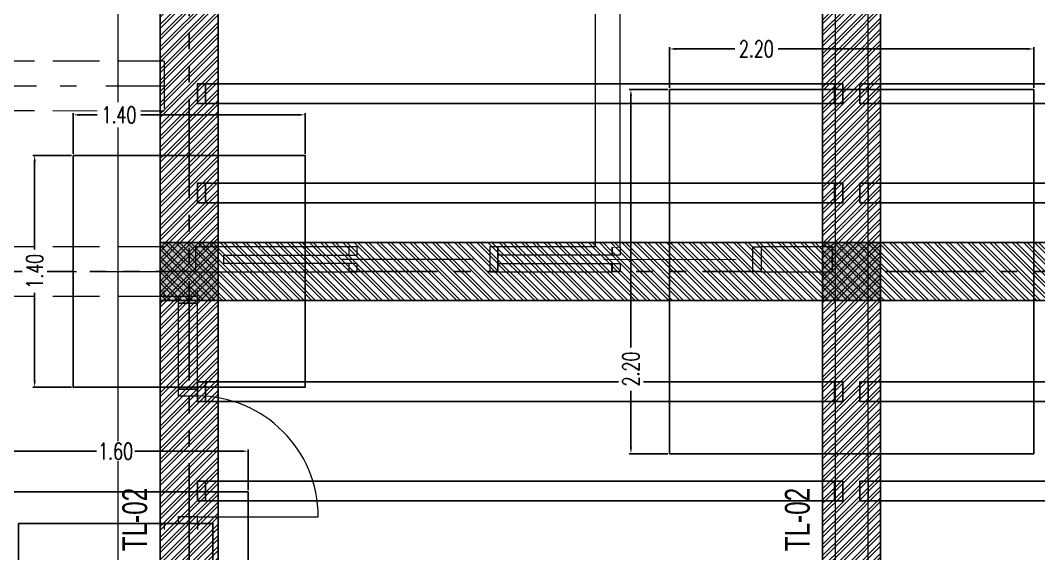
# Model space of a CAD drawing. Header units: metres. Extents: x -6.1 to 26.1, y -10.1 to 14.1.
# Drawn here: x 2.98 to 9.13, y 4.3 to 7.52 of the extents above; entities that cross this region are included whole.
import ezdxf
from ezdxf.enums import TextEntityAlignment as Align

# ---------------------------------------------------------------- set-up
doc = ezdxf.new("R2010")
doc.units = ezdxf.units.M
doc.header["$MEASUREMENT"] = 0
for name, pattern in [('Xref_Arq. PB$0$Línea Oculta', [0.391222, 0.282222, -0.109]), ('Xref_Arq. PB$0$Punto & Raya', [0.670278, 0.352778, -0.176389, 0, -0.141111]), ('Xref_Arq. PB$0$Wipeout_Contour', [1, 0, -1]), ('Xref_Cimentación$0$Xr-Muroscontencion$0$HIDDEN', [0.375, 0.25, -0.125]), ('Xref_Ejes$0$ACAD_ISO05W100', [33, 24, -3, 0, -3, 0, -3])]:
    doc.linetypes.add(name, pattern=pattern)
for name, color, linetype in [('Xref_Arq. PB$0$Acotación - Terreno', 7, 'Continuous'), ('Xref_Arq. PB$0$Estructura - Forjados', 7, 'Continuous'), ('Xref_Arq. PB$0$Estructura - Muros', 7, 'Continuous'), ('Xref_Arq. PB$0$Estructura - Vigas y Pilares', 7, 'Continuous'), ('Xref_Arq. PB$0$Puertas ArchiCAD', 7, 'Continuous'), ('Xref_Arq. PB$0$Ventanas ArchiCAD', 7, 'Continuous'), ('Xref_Cimentación$0$00-Novidesa', 7, 'Continuous'), ('Xref_Cimentación$0$00-ZA', 2, 'Continuous'), ('Xref_Cimentación$0$VIGA', 3, 'Continuous'), ('Xref_Cimentación$0$Xref_Pedestales$0$COLUM. PB', 140, 'Continuous'), ('Xref_Ejes$0$00-EJES', 1, 'Xref_Ejes$0$ACAD_ISO05W100')]:
    doc.layers.add(name, color=color, linetype=linetype)
for name, color, linetype, lineweight in [('Xref_Arq. PB$0$Acotación - Terreno _Pluma_Nº__1', 7, 'Continuous', 13), ('Xref_Arq. PB$0$Estructura - Forjados_Pluma_Nº__1', 7, 'Continuous', 13), ('Xref_Arq. PB$0$Estructura - Muros_Pluma_Nº__1', 7, 'Continuous', 13), ('Xref_Arq. PB$0$Puertas ArchiCAD_Pluma_Nº__1', 7, 'Continuous', 13), ('Xref_Arq. PB$0$Puertas ArchiCAD_Pluma_Nº__23', 7, 'Continuous', 18), ('Xref_Arq. PB$0$Ventanas ArchiCAD_Pluma_Nº__1', 7, 'Continuous', 13), ('Xref_Arq. PB$0$Ventanas ArchiCAD_Pluma_Nº__23', 7, 'Continuous', 18)]:
    doc.layers.add(name, color=color, linetype=linetype, lineweight=lineweight)
for name, color, linetype, lineweight, true_color in [('Xref_Arq. PB$0$Acotación - Terreno _Pluma_Nº__3', 7, 'Continuous', 18, 0xff6600), ('Xref_Arq. PB$0$Estructura - Vigas y Pilares_Pluma_Nº__69', 7, 'Continuous', 13, 0x6a6a6a), ('Xref_Arq. PB$0$Estructura - Vigas y Pilares_Pluma_Nº__90', 7, 'Continuous', 13, 0x6a6a6a), ('Xref_Arq. PB$0$Puertas ArchiCAD_Pluma_Nº__3', 7, 'Continuous', 18, 0xff6600), ('Xref_Arq. PB$0$Ventanas ArchiCAD_Pluma_Nº__3', 7, 'Continuous', 18, 0xff6600)]:
    doc.layers.add(name, color=color, linetype=linetype, lineweight=lineweight, true_color=true_color)
doc.styles.add('Xref_Cimentación$0$ARIAL', font='arial.ttf', dxfattribs={"height": 2})
doc.styles.add('Xref_Cimentación$0$Xr-Muroscontencion$0$Romans', font='romans.shx', dxfattribs={"width": 0.7})
doc.dimstyles.new('Xref_Cimentación$0$Xr-Muroscontencion$0$D20', dxfattribs={"dimtxt": 0.05, "dimasz": 0.04, "dimexe": 0.01, "dimexo": 0.01, "dimgap": 0.01, "dimtad": 0, "dimdec": 3, "dimzin": 1, "dimdsep": 46, "dimtxsty": 'Xref_Cimentación$0$Xr-Muroscontencion$0$Romans', "dimcen": 2.5, "dimclrd": 1, "dimclre": 8, "dimclrt": 7, "dimadec": 0, "dimazin": 0, "dimtfac": 1, "dimtdec": 3, "dimtmove": 1, "dimatfit": 1, "dimfxl": 1, "dimtfill": 1, "dimarcsym": 0})

# ---------------------------------------------------------------- blocks, each defined once
blk = doc.blocks.new('Xref_Ejes')
at = {"layer": 'Xref_Ejes$0$00-EJES', "ltscale": 0.025}
for p, q in [((4, -8.9568), (4, 12.9873)), ((8, -8.9568), (8, 12.9873)), ((-4.9997, 6), (24.997, 6))]:
    blk.add_line(p, q, dxfattribs=at)
blk = doc.blocks.new('Xref_Arq. PB$0$Forjado_1', base_point=(9.6104, 18.2739))
at = {"layer": 'Xref_Arq. PB$0$Estructura - Forjados_Pluma_Nº__1', "linetype": 'Continuous', "flags": 128}
blk.add_lwpolyline([(9.6104, 18.2739), (9.6104, 8.6612), (-7.0825, 8.6612), (-7.0825, 18.2739)], close=True, dxfattribs=at)
blk = doc.blocks.new('Xref_Arq. PB$0$Ventana 17')
at = {"layer": 'Xref_Arq. PB$0$Ventanas ArchiCAD_Pluma_Nº__1', "linetype": 'Continuous'}
for p, q in [((-0.45, -0.05), (-0.45, 0)), ((0.45, -0.05), (0.45, 0))]:
    blk.add_line(p, q, dxfattribs=at)
at = {"layer": 'Xref_Arq. PB$0$Ventanas ArchiCAD_Pluma_Nº__23', "linetype": 'Continuous'}
for p, q in [((-0.45, 0), (-0.375, 0)), ((-0.375, 0), (-0.375, -0.05)), ((0.375, -0.05), (0.375, 0)), ((0.375, 0), (0.45, 0)), ((-0.375, -0.05), (-0.45, -0.05)), ((0.45, -0.05), (0.375, -0.05))]:
    blk.add_line(p, q, dxfattribs=at)
at = {"layer": 'Xref_Arq. PB$0$Ventanas ArchiCAD_Pluma_Nº__3', "linetype": 'Continuous'}
for p, q in [((-0.45, 0.15), (0.45, 0.15)), ((-0.375, 0), (0.375, 0)), ((-0.45, -0.05), (0.45, -0.05)), ((0.375, -0.05), (-0.375, -0.05))]:
    blk.add_line(p, q, dxfattribs=at)
blk = doc.blocks.new('Xref_Arq. PB$0$Puerta con Tarja Lado 2 17')
at = {"layer": 'Xref_Arq. PB$0$Puertas ArchiCAD_Pluma_Nº__1', "linetype": 'Continuous'}
for p, q in [((-0.685, 0), (-0.722, 0)), ((-0.685, 0), (-0.685, -0.115)), ((0.685, 0), (0.685, -0.115)), ((0.685, 0), (0.722, 0)), ((-0.685, -0.115), (-0.685, -0.2)), ((0.685, -0.115), (0.685, -0.2)), ((-0.685, -0.2), (-0.722, -0.2)), ((0.685, -0.2), (0.722, -0.2))]:
    blk.add_line(p, q, dxfattribs=at)
at = {"layer": 'Xref_Arq. PB$0$Puertas ArchiCAD_Pluma_Nº__23', "linetype": 'Continuous'}
for p, q in [((-0.645, 0), (-0.685, 0)), ((-0.685, 0), (-0.685, -0.115)), ((-0.125, 0), (-0.645, 0)), ((-0.645, 0), (-0.645, -0.115)), ((-0.645, -0.115), (-0.645, 0)), ((-0.125, -0.115), (-0.125, 0)), ((-0.085, 0), (-0.125, 0)), ((-0.125, 0), (-0.125, -0.115)), ((-0.085, -0.115), (-0.085, 0)), ((0.685, 0), (0.645, 0)), ((0.645, 0), (0.645, -0.115)), ((0.685, -0.115), (0.685, 0)), ((-0.685, -0.115), (-0.645, -0.115)), ((-0.645, -0.115), (-0.125, -0.115)), ((-0.125, -0.115), (-0.085, -0.115)), ((0.645, -0.115), (0.685, -0.115))]:
    blk.add_line(p, q, dxfattribs=at)
at = {"layer": 'Xref_Arq. PB$0$Puertas ArchiCAD_Pluma_Nº__3', "linetype": 'Continuous'}
blk.add_line((0.645, 0), (0.645, 0.73), dxfattribs=at)
blk.add_arc((0.645, 0), 0.73, 90, 180, dxfattribs=at)
blk = doc.blocks.new('Xref_Arq. PB$0$Muro_5', base_point=(-6.6046, 8.9011))
at = {"layer": 'Xref_Arq. PB$0$Estructura - Muros_Pluma_Nº__1', "linetype": 'Continuous'}
for p, q in [((-6.8046, 14.8633), (-6.8046, 14.9003)), ((-6.6046, 14.8633), (-6.6046, 14.9003)), ((-6.7196, 14.8633), (-6.8046, 14.8633)), ((-6.6046, 14.8633), (-6.7196, 14.8633)), ((-6.8046, 13.4933), (-6.8046, 13.4563)), ((-6.7196, 13.4933), (-6.8046, 13.4933)), ((-6.6046, 13.4933), (-6.7196, 13.4933)), ((-6.6046, 13.4933), (-6.6046, 13.4563)), ((-6.6546, 10.5762), (-6.8046, 10.5762)), ((-6.6046, 10.5762), (-6.6546, 10.5762)), ((-6.6546, 9.6762), (-6.8046, 9.6762)), ((-6.6046, 9.6762), (-6.6546, 9.6762))]:
    blk.add_line(p, q, dxfattribs=at)
at = {"layer": 'Xref_Arq. PB$0$Estructura - Muros_Pluma_Nº__1', "linetype": 'Continuous', "flags": 128}
blk.add_lwpolyline([(-6.8046, 8.9011), (-6.6046, 8.9011)], dxfattribs=at)
at = {"layer": 'Xref_Arq. PB$0$Puertas ArchiCAD', "linetype": 'Continuous', "rotation": 269.9995986251637}
blk.add_blockref('Xref_Arq. PB$0$Puerta con Tarja Lado 2 17', (-6.6046, 14.1783), dxfattribs=at)
at = {"layer": 'Xref_Arq. PB$0$Ventanas ArchiCAD', "color": 251, "linetype": 'Continuous', "lineweight": 13, "true_color": 0x6a6a6a, "xscale": -0.9999999999999999, "rotation": 89.99959862516374}
blk.add_blockref('Xref_Arq. PB$0$Ventana 17', (-6.6546, 10.1262), dxfattribs=at)
blk = doc.blocks.new('Xref_Arq. PB$0$Muro_20', base_point=(-2.7697, 17.9223))
at = {"color": 254, "linetype": 'Xref_Arq. PB$0$Wipeout_Contour', "lineweight": 0, "ltscale": 58.19493}
blk.add_wipeout([(-2.7697, 17.9223), (-2.7697, 10.5762), (-2.5697, 10.5762), (-2.5697, 17.9223)], dxfattribs=at).dxf.layer = 'Xref_Arq. PB$0$Estructura - Muros'
at = {"color": 254, "linetype": 'Xref_Arq. PB$0$Wipeout_Contour', "lineweight": 0, "ltscale": 39.210904}
blk.add_wipeout([(-2.7697, 9.1619), (-2.5697, 9.1619), (-2.5697, 9.6646), (-2.7697, 9.6646)], dxfattribs=at).dxf.layer = 'Xref_Arq. PB$0$Estructura - Muros'
at = {"layer": 'Xref_Arq. PB$0$Estructura - Muros_Pluma_Nº__1', "linetype": 'Continuous'}
for p, q in [((-2.5546, 10.5762), (-2.7546, 10.5762)), ((-2.5697, 9.6646), (-2.7697, 9.6646))]:
    blk.add_line(p, q, dxfattribs=at)
at = {"layer": 'Xref_Arq. PB$0$Estructura - Muros_Pluma_Nº__1', "linetype": 'Continuous', "flags": 128}
for points in [[(-2.7546, 17.9223), (-2.7546, 15.1619)], [(-2.5546, 15.1619), (-2.5546, 17.9223)], [(-2.7546, 15.1619), (-2.7546, 10.5762)], [(-2.5546, 10.5762), (-2.5546, 15.1619)], [(-2.7697, 9.6646), (-2.7697, 9.1619)], [(-2.5697, 9.1619), (-2.5697, 9.6646)], [(-2.7697, 9.1619), (-2.5697, 9.1619)]]:
    blk.add_lwpolyline(points, dxfattribs=at)
blk = doc.blocks.new('Xref_Arq. PB$0$Puerta Corredera Empotrada 17')
at = {"layer": 'Xref_Arq. PB$0$Puertas ArchiCAD_Pluma_Nº__1', "linetype": 'Continuous'}
for p, q in [((-0.45, -0.15), (-0.45, 0)), ((0.45, -0.05), (0.45, 0)), ((0.45, -0.15), (0.45, -0.1))]:
    blk.add_line(p, q, dxfattribs=at)
at = {"layer": 'Xref_Arq. PB$0$Puertas ArchiCAD_Pluma_Nº__23', "linetype": 'Continuous'}
for p, q in [((-0.4, 0), (-0.45, 0)), ((-0.45, 0), (-0.45, -0.15)), ((-0.4, -0.15), (-0.4, 0)), ((0.45, 0), (0.4, 0)), ((0.4, 0), (0.4, -0.05)), ((0.45, -0.05), (0.45, 0)), ((0.4, -0.05), (0.45, -0.05)), ((0.45, -0.1), (0.4, -0.1)), ((0.4, -0.1), (0.4, -0.15)), ((0.45, -0.15), (0.45, -0.1)), ((-0.45, -0.15), (-0.4, -0.15)), ((0.4, -0.15), (0.45, -0.15))]:
    blk.add_line(p, q, dxfattribs=at)
at = {"layer": 'Xref_Arq. PB$0$Puertas ArchiCAD_Pluma_Nº__3', "linetype": 'Continuous'}
blk.add_line((0.5, -0.075), (-0.3, -0.075), dxfattribs=at)
blk = doc.blocks.new('Xref_Arq. PB$0$Puerta Corredera Empotrada 17_2')
at = {"layer": 'Xref_Arq. PB$0$Puertas ArchiCAD_Pluma_Nº__1', "linetype": 'Continuous'}
for p, q in [((-0.45, 0), (-0.45, -0.15)), ((0.45, 0), (0.45, -0.05)), ((0.45, -0.1), (0.45, -0.15))]:
    blk.add_line(p, q, dxfattribs=at)
at = {"layer": 'Xref_Arq. PB$0$Puertas ArchiCAD_Pluma_Nº__23', "linetype": 'Continuous'}
for p, q in [((-0.4, 0), (-0.45, 0)), ((-0.45, 0), (-0.45, -0.15)), ((-0.4, -0.15), (-0.4, 0)), ((0.45, 0), (0.4, 0)), ((0.4, 0), (0.4, -0.05)), ((0.45, -0.05), (0.45, 0)), ((0.4, -0.05), (0.45, -0.05)), ((0.45, -0.1), (0.4, -0.1)), ((0.4, -0.1), (0.4, -0.15)), ((0.45, -0.15), (0.45, -0.1)), ((-0.45, -0.15), (-0.4, -0.15)), ((0.4, -0.15), (0.45, -0.15))]:
    blk.add_line(p, q, dxfattribs=at)
at = {"layer": 'Xref_Arq. PB$0$Puertas ArchiCAD_Pluma_Nº__3', "linetype": 'Continuous'}
blk.add_line((0.5, -0.075), (-0.3, -0.075), dxfattribs=at)
blk = doc.blocks.new('Xref_Arq. PB$0$Muro_29', base_point=(-2.7697, 15.1632))
at = {"color": 254, "linetype": 'Xref_Arq. PB$0$Wipeout_Contour', "lineweight": 0, "ltscale": 130.470482}
blk.add_wipeout([(-6.6156, 15.1634), (-6.6156, 15.0134), (-5.6895, 15.0134), (-5.6895, 15.0634), (-6.4445, 15.0634), (-6.4445, 15.1134), (-5.6895, 15.1134), (-5.6895, 15.1634)], dxfattribs=at).dxf.layer = 'Xref_Arq. PB$0$Acotación - Terreno'
at = {"color": 254, "linetype": 'Xref_Arq. PB$0$Wipeout_Contour', "lineweight": 0, "ltscale": 63.168053}
blk.add_wipeout([(-4.7895, 15.1633), (-4.7895, 15.1133), (-4.1012, 15.1133), (-4.1012, 15.1633)], dxfattribs=at).dxf.layer = 'Xref_Arq. PB$0$Acotación - Terreno'
at = {"color": 254, "linetype": 'Xref_Arq. PB$0$Wipeout_Contour', "lineweight": 0, "ltscale": 61.568472}
blk.add_wipeout([(-3.2012, 15.1632), (-3.2012, 15.0132), (-2.7697, 15.0132), (-2.7697, 15.1632)], dxfattribs=at).dxf.layer = 'Xref_Arq. PB$0$Acotación - Terreno'
at = {"color": 254, "linetype": 'Xref_Arq. PB$0$Wipeout_Contour', "lineweight": 0, "ltscale": 62.784777}
blk.add_wipeout([(-4.7895, 15.0633), (-4.7895, 15.0133), (-4.1012, 15.0133), (-4.1012, 15.0633)], dxfattribs=at).dxf.layer = 'Xref_Arq. PB$0$Acotación - Terreno'
at = {"layer": 'Xref_Arq. PB$0$Acotación - Terreno _Pluma_Nº__1', "linetype": 'Continuous'}
for p, q in [((-5.6895, 15.1634), (-5.6895, 15.1134)), ((-4.7895, 15.1633), (-4.7895, 15.1133)), ((-4.1012, 15.1633), (-4.1012, 15.1133)), ((-3.2012, 15.1632), (-3.2012, 15.0132)), ((-5.6895, 15.0634), (-5.6895, 15.0134)), ((-4.7895, 15.0633), (-4.7895, 15.0133)), ((-4.1012, 15.0633), (-4.1012, 15.0133))]:
    blk.add_line(p, q, dxfattribs=at)
at = {"layer": 'Xref_Arq. PB$0$Acotación - Terreno _Pluma_Nº__1', "linetype": 'Continuous', "flags": 128}
for points in [[(-5.6895, 15.1634), (-6.6156, 15.1634)], [(-6.6156, 15.1634), (-6.6156, 15.0134)], [(-4.2027, 15.1633), (-4.7895, 15.1633)], [(-2.7697, 15.1632), (-3.2012, 15.1632)], [(-2.7697, 15.0132), (-2.7697, 15.1632)], [(-6.6156, 15.0134), (-5.6895, 15.0134)], [(-4.7895, 15.0133), (-4.1012, 15.0133)], [(-3.2012, 15.0132), (-2.7697, 15.0132)]]:
    blk.add_lwpolyline(points, dxfattribs=at)
at = {"layer": 'Xref_Arq. PB$0$Acotación - Terreno _Pluma_Nº__3', "linetype": 'Continuous'}
for p, q in [((-6.4445, 15.1134), (-5.6895, 15.1134)), ((-6.4445, 15.0634), (-6.4445, 15.1134)), ((-5.6895, 15.0634), (-6.4445, 15.0634)), ((-4.1012, 15.1133), (-4.7895, 15.1133)), ((-4.7895, 15.0633), (-4.1012, 15.0633))]:
    blk.add_line(p, q, dxfattribs=at)
at = {"layer": 'Xref_Arq. PB$0$Puertas ArchiCAD', "linetype": 'Continuous', "rotation": 179.9963928529056}
blk.add_blockref('Xref_Arq. PB$0$Puerta Corredera Empotrada 17', (-5.2395, 15.0133), dxfattribs=at)
at = {"layer": 'Xref_Arq. PB$0$Puertas ArchiCAD', "linetype": 'Continuous', "xscale": -1, "rotation": 359.9963928529057}
blk.add_blockref('Xref_Arq. PB$0$Puerta Corredera Empotrada 17_2', (-3.6512, 15.1632), dxfattribs=at)
blk = doc.blocks.new('Xref_Arq. PB$0$Muro_30', base_point=(-4.2027, 17.9223))
at = {"color": 254, "linetype": 'Xref_Arq. PB$0$Wipeout_Contour', "lineweight": 0, "ltscale": 68.28364}
blk.add_wipeout([(-4.2027, 17.9223), (-4.2027, 15.1633), (-4.0527, 15.1633), (-4.0527, 17.9223)], dxfattribs=at).dxf.layer = 'Xref_Arq. PB$0$Estructura - Muros'
at = {"layer": 'Xref_Arq. PB$0$Estructura - Muros_Pluma_Nº__1', "linetype": 'Continuous', "flags": 128}
for points in [[(-4.2027, 17.9223), (-4.2027, 15.1633)], [(-4.0527, 15.1633), (-4.0527, 17.9223)]]:
    blk.add_lwpolyline(points, dxfattribs=at)
blk = doc.blocks.new('Xref_Arq. PB$0$Viga_4', base_point=(-6.8046, 15.0134))
at = {"layer": 'Xref_Arq. PB$0$Estructura - Vigas y Pilares_Pluma_Nº__69', "linetype": 'Xref_Arq. PB$0$Punto & Raya'}
blk.add_line((-6.8046, 15.0134), (-10.6546, 15.0139), dxfattribs=at)
at = {"layer": 'Xref_Arq. PB$0$Estructura - Vigas y Pilares_Pluma_Nº__90', "linetype": 'Xref_Arq. PB$0$Línea Oculta'}
for p, q in [((-6.8046, 15.1634), (-10.5046, 15.1639)), ((-6.8046, 14.8634), (-10.5046, 14.8639))]:
    blk.add_line(p, q, dxfattribs=at)
blk = doc.blocks.new('Xref_Arq. PB$0$Viga_15', base_point=(-6.8046, 15.0134))
at = {"layer": 'Xref_Arq. PB$0$Estructura - Vigas y Pilares_Pluma_Nº__69', "linetype": 'Xref_Arq. PB$0$Punto & Raya'}
blk.add_line((-6.8046, 15.0134), (-10.6546, 15.0139), dxfattribs=at)
at = {"layer": 'Xref_Arq. PB$0$Estructura - Vigas y Pilares_Pluma_Nº__90', "linetype": 'Xref_Arq. PB$0$Línea Oculta'}
for p, q in [((-6.8046, 15.1634), (-10.5046, 15.1639)), ((-6.8046, 14.8634), (-10.5046, 14.8639))]:
    blk.add_line(p, q, dxfattribs=at)
blk = doc.blocks.new('Xref_Arq. PB$0$Viga_18', base_point=(-6.8046, 16.134))
at = {"layer": 'Xref_Arq. PB$0$Estructura - Vigas y Pilares_Pluma_Nº__69', "linetype": 'Xref_Arq. PB$0$Punto & Raya'}
blk.add_line((-6.8046, 16.134), (-10.6546, 16.1345), dxfattribs=at)
at = {"layer": 'Xref_Arq. PB$0$Estructura - Vigas y Pilares_Pluma_Nº__90', "linetype": 'Xref_Arq. PB$0$Línea Oculta'}
for p, q in [((-6.8046, 16.284), (-10.6546, 16.2845)), ((-10.6546, 16.2845), (-10.6546, 15.9845)), ((-6.8046, 16.284), (-6.8046, 15.984)), ((-6.8046, 15.984), (-10.6546, 15.9845))]:
    blk.add_line(p, q, dxfattribs=at)
blk = doc.blocks.new('Xref_Arq. PB')
blk.add_lwpolyline([(2.9699, 4.4794), (4.1437, 4.4794), (4.1437, 1.5623), (2.9699, 1.5623), (2.9699, 4.4794)])
at = {"layer": 'Xref_Arq. PB$0$Estructura - Forjados', "linetype": 'Continuous'}
blk.add_blockref('Xref_Arq. PB$0$Forjado_1', (20.265, 9.26), dxfattribs=at)
at = {"layer": 'Xref_Arq. PB$0$Estructura - Muros'}
blk.add_blockref('Xref_Arq. PB$0$Muro_5', (4.05, -0.1129), dxfattribs=at)
at = {"layer": 'Xref_Arq. PB$0$Estructura - Vigas y Pilares', "color": 251, "lineweight": 13, "true_color": 0x6a6a6a}
for name, p in [('Xref_Arq. PB$0$Viga_18', (3.85, 7.12)), ('Xref_Arq. PB$0$Viga_4', (3.85, 5.9995)), ('Xref_Arq. PB$0$Viga_15', (3.85, 5.9995))]:
    blk.add_blockref(name, p, dxfattribs=at)
at = {"layer": 'Xref_Arq. PB$0$Estructura - Muros'}
blk.add_blockref('Xref_Arq. PB$0$Muro_20', (7.8849, 8.9084), dxfattribs=at)
at = {"layer": 'Xref_Arq. PB$0$Acotación - Terreno'}
blk.add_blockref('Xref_Arq. PB$0$Muro_29', (7.8849, 6.1493), dxfattribs=at)
at = {"layer": 'Xref_Arq. PB$0$Estructura - Muros'}
blk.add_blockref('Xref_Arq. PB$0$Muro_30', (6.4519, 8.9084), dxfattribs=at)
blk = doc.blocks.new('*U283')
at = {"ltscale": 0.025, "true_color": 0x636466}
h = blk.add_hatch(color=251, dxfattribs=at)
h.dxf.hatch_style = 1
h.paths.add_polyline_path([(-0.125, -0.075), (0.225, -0.075), (0.225, 0.275), (-0.125, 0.275)])
at = {"color": 251, "linetype": 'ByBlock', "ltscale": 0.025, "true_color": 0x636466}
blk.add_lwpolyline([(-0.125, -0.075), (0.225, -0.075), (0.225, 0.275), (-0.125, 0.275)], close=True, dxfattribs=at)
blk = doc.blocks.new('Xref_Cimentación$0$Xref_Pedestales')
at = {"layer": 'Xref_Cimentación$0$Xref_Pedestales$0$COLUM. PB', "ltscale": 0.025}
for p in [(3.95, 5.9), (7.95, 5.9)]:
    blk.add_blockref('*U283', p, dxfattribs=at)
blk = doc.blocks.new('*U311')
at = {"layer": 'Xref_Cimentación$0$VIGA', "ltscale": 0.025, "transparency": 33554559}
h = blk.add_hatch(dxfattribs=at)
h.set_pattern_fill('ANSI32', color=250, scale=0.005, angle=-90)
h.set_pattern_definition([(315, (14.226727, 0.2), (0.03367596, 0.03367596), []), (315, (14.226727, 0.17755), (0.03367596, 0.03367596), [])])
h.paths.add_polyline_path([(15.9967, 0.275), (-0.35, 0.275), (-0.35, -0.075), (15.9967, -0.075)])
at = {"layer": 'Xref_Cimentación$0$VIGA', "ltscale": 0.025}
for p, q in [((-0.35, 0.275), (-0.35, -0.075)), ((15.9967, 0.275), (-0.35, 0.275)), ((-0.35, -0.075), (15.9967, -0.075))]:
    blk.add_line(p, q, dxfattribs=at)
at = {"layer": 'Xref_Cimentación$0$VIGA', "ltscale": 0.025, "style": 'Xref_Cimentación$0$ARIAL', "width": 0.7, "flags": 8}
blk.add_attdef('V-00', text='', height=0.15, dxfattribs=at).set_placement((5.8238, 0.428), align=Align.MIDDLE_CENTER)
blk = doc.blocks.new('*U312')
at = {"layer": 'Xref_Cimentación$0$VIGA', "ltscale": 0.025, "transparency": 33554559}
h = blk.add_hatch(dxfattribs=at)
h.set_pattern_fill('ANSI32', color=250, scale=0.005, angle=-90)
h.set_pattern_definition([(315, (7.2384, 0.2), (0.03367596, 0.03367596), []), (315, (7.2384, 0.17755), (0.03367596, 0.03367596), [])])
h.paths.add_polyline_path([(9.0084, 0.275), (-0.35, 0.275), (-0.35, -0.075), (9.0084, -0.075)])
at = {"layer": 'Xref_Cimentación$0$VIGA', "ltscale": 0.025}
for p, q in [((9.0084, 0.275), (-0.35, 0.275)), ((-0.35, -0.075), (9.0084, -0.075))]:
    blk.add_line(p, q, dxfattribs=at)
at = {"layer": 'Xref_Cimentación$0$VIGA', "ltscale": 0.025, "style": 'Xref_Cimentación$0$ARIAL', "width": 0.7, "flags": 8}
blk.add_attdef('V-00', text='', height=0.15, dxfattribs=at).set_placement((4.328, 0.428), align=Align.MIDDLE_CENTER)
blk = doc.blocks.new('*U285')
at = {"layer": 'Xref_Cimentación$0$00-Novidesa'}
for points in [[(-1.8984, -0.06), (-1.8984, 0.06), (-1.9484, 0.06), (-1.9484, -0.06), (1.8984, -0.06)], [(-1.8984, 0.06), (1.9484, 0.06), (1.9484, -0.06), (1.8984, -0.06), (1.8984, 0.06)]]:
    blk.add_lwpolyline(points, dxfattribs=at)
blk = doc.blocks.new('*U286')
at = {"layer": 'Xref_Cimentación$0$00-ZA', "color": 0, "linetype": 'ByBlock', "lineweight": -2, "transparency": 16777216}
for p in [(0, 4.8), (4, 4.8), (0, 4.2), (4, 4.2)]:
    blk.add_blockref('*U285', p, dxfattribs=at)
blk = doc.blocks.new('*U287')
at = {"layer": 'Xref_Cimentación$0$00-Novidesa'}
for points in [[(-1.8984, -0.06), (-1.8984, 0.06), (-1.9484, 0.06), (-1.9484, -0.06), (1.8984, -0.06)], [(-1.8984, 0.06), (1.9484, 0.06), (1.9484, -0.06), (1.8984, -0.06), (1.8984, 0.06)]]:
    blk.add_lwpolyline(points, dxfattribs=at)
blk = doc.blocks.new('*U288')
at = {"layer": 'Xref_Cimentación$0$00-ZA', "color": 0, "linetype": 'ByBlock', "lineweight": -2, "transparency": 16777216}
for p in [(0, 0.6), (4, 0.6), (0, 0), (4, 0)]:
    blk.add_blockref('*U287', p, dxfattribs=at)
blk = doc.blocks.new('*D295')
at = {"layer": 'Xref_Cimentación$0$00-ZA', "color": 8, "linetype": 'Xref_Cimentación$0$Xr-Muroscontencion$0$HIDDEN', "lineweight": -2, "transparency": 16777216}
for p, q in [((3.29, 6.7021), (3.0577, 6.7021)), ((3.29, 5.3021), (3.0577, 5.3021))]:
    blk.add_line(p, q, dxfattribs=at)
at = {"layer": 'Xref_Cimentación$0$00-ZA', "color": 1, "lineweight": -2, "transparency": 16777216}
for p, q in [((3.0677, 6.6621), (3.0677, 6.1137)), ((3.0677, 5.3421), (3.0677, 5.8904))]:
    blk.add_line(p, q, dxfattribs=at)
at = {"layer": 'Xref_Cimentación$0$00-ZA', "color": 1, "transparency": 16777216}
for points in [[(3.0611, 6.6621), (3.0744, 6.6621), (3.0677, 6.7021)], [(3.0611, 5.3421), (3.0744, 5.3421), (3.0677, 5.3021)]]:
    blk.add_solid(points, dxfattribs=at)
at = {"layer": 'Xref_Cimentación$0$00-ZA', "color": 7, "transparency": 16777216, "insert": (3.0677, 6.0021), "char_height": 0.1, "attachment_point": 5, "rotation": 90, "style": 'Xref_Cimentación$0$Xr-Muroscontencion$0$Romans', "bg_fill": 3, "box_fill_scale": 1.25, "bg_fill_color": 256, "bg_fill_true_color": 13158600, "bg_fill_transparency": 0}
blk.add_mtext('1.40', dxfattribs=at)
blk = doc.blocks.new('*D296')
at = {"layer": 'Xref_Cimentación$0$00-ZA', "color": 8, "linetype": 'Xref_Cimentación$0$Xr-Muroscontencion$0$HIDDEN', "lineweight": -2, "transparency": 16777216}
for p, q in [((3.3, 6.7121), (3.3, 6.9568)), ((4.7, 6.7121), (4.7, 6.9568))]:
    blk.add_line(p, q, dxfattribs=at)
at = {"layer": 'Xref_Cimentación$0$00-ZA', "color": 1, "lineweight": -2, "transparency": 16777216}
for p, q in [((3.34, 6.9468), (3.4652, 6.9468)), ((4.66, 6.9468), (3.6885, 6.9468))]:
    blk.add_line(p, q, dxfattribs=at)
at = {"layer": 'Xref_Cimentación$0$00-ZA', "color": 1, "transparency": 16777216}
for points in [[(3.34, 6.9535), (3.34, 6.9402), (3.3, 6.9468)], [(4.66, 6.9535), (4.66, 6.9402), (4.7, 6.9468)]]:
    blk.add_solid(points, dxfattribs=at)
at = {"layer": 'Xref_Cimentación$0$00-ZA', "color": 7, "transparency": 16777216, "insert": (3.5769, 6.9468), "char_height": 0.1, "attachment_point": 5, "style": 'Xref_Cimentación$0$Xr-Muroscontencion$0$Romans', "bg_fill": 3, "box_fill_scale": 1.25, "bg_fill_color": 256, "bg_fill_true_color": 13158600, "bg_fill_transparency": 0}
blk.add_mtext('1.40', dxfattribs=at)
blk = doc.blocks.new('*D297')
at = {"layer": 'Xref_Cimentación$0$00-ZA', "color": 8, "linetype": 'Xref_Cimentación$0$Xr-Muroscontencion$0$HIDDEN', "lineweight": -2, "transparency": 16777216}
for p, q in [((6.89, 7.1), (6.6577, 7.1)), ((6.89, 4.9), (6.6577, 4.9))]:
    blk.add_line(p, q, dxfattribs=at)
at = {"layer": 'Xref_Cimentación$0$00-ZA', "color": 1, "lineweight": -2, "transparency": 16777216}
for p, q in [((6.6677, 7.06), (6.6677, 5.5284)), ((6.6677, 4.94), (6.6677, 5.295))]:
    blk.add_line(p, q, dxfattribs=at)
at = {"layer": 'Xref_Cimentación$0$00-ZA', "color": 1, "transparency": 16777216}
for points in [[(6.6611, 7.06), (6.6744, 7.06), (6.6677, 7.1)], [(6.6611, 4.94), (6.6744, 4.94), (6.6677, 4.9)]]:
    blk.add_solid(points, dxfattribs=at)
at = {"layer": 'Xref_Cimentación$0$00-ZA', "color": 7, "transparency": 16777216, "insert": (6.6677, 5.4117), "char_height": 0.1, "attachment_point": 5, "rotation": 90, "style": 'Xref_Cimentación$0$Xr-Muroscontencion$0$Romans', "bg_fill": 3, "box_fill_scale": 1.25, "bg_fill_color": 256, "bg_fill_true_color": 13158600, "bg_fill_transparency": 0}
blk.add_mtext('2.20', dxfattribs=at)
blk = doc.blocks.new('*D298')
at = {"layer": 'Xref_Cimentación$0$00-ZA', "color": 8, "linetype": 'Xref_Cimentación$0$Xr-Muroscontencion$0$HIDDEN', "lineweight": -2, "transparency": 16777216}
for p, q in [((6.9, 7.11), (6.9, 7.3548)), ((9.1, 7.11), (9.1, 7.3548))]:
    blk.add_line(p, q, dxfattribs=at)
at = {"layer": 'Xref_Cimentación$0$00-ZA', "color": 1, "lineweight": -2, "transparency": 16777216}
for p, q in [((6.94, 7.3448), (7.3083, 7.3448)), ((9.06, 7.3448), (7.5417, 7.3448))]:
    blk.add_line(p, q, dxfattribs=at)
at = {"layer": 'Xref_Cimentación$0$00-ZA', "color": 1, "transparency": 16777216}
for points in [[(6.94, 7.3515), (6.94, 7.3381), (6.9, 7.3448)], [(9.06, 7.3515), (9.06, 7.3381), (9.1, 7.3448)]]:
    blk.add_solid(points, dxfattribs=at)
at = {"layer": 'Xref_Cimentación$0$00-ZA', "color": 7, "transparency": 16777216, "insert": (7.425, 7.3448), "char_height": 0.1, "attachment_point": 5, "style": 'Xref_Cimentación$0$Xr-Muroscontencion$0$Romans', "bg_fill": 3, "box_fill_scale": 1.25, "bg_fill_color": 256, "bg_fill_true_color": 13158600, "bg_fill_transparency": 0}
blk.add_mtext('2.20', dxfattribs=at)
blk = doc.blocks.new('*D328')
at = {"layer": 'Xref_Cimentación$0$00-ZA', "color": 8, "linetype": 'Xref_Cimentación$0$Xr-Muroscontencion$0$HIDDEN', "lineweight": -2, "transparency": 16777216}
for p, q in [((2.7566, 4.681), (2.7566, 4.9258)), ((4.3566, 4.681), (4.3566, 4.9258))]:
    blk.add_line(p, q, dxfattribs=at)
at = {"layer": 'Xref_Cimentación$0$00-ZA', "color": 1, "lineweight": -2, "transparency": 16777216}
for p, q in [((2.7966, 4.9158), (3.445, 4.9158)), ((4.3166, 4.9158), (3.6683, 4.9158))]:
    blk.add_line(p, q, dxfattribs=at)
at = {"layer": 'Xref_Cimentación$0$00-ZA', "color": 1, "transparency": 16777216}
for points in [[(2.7966, 4.9225), (2.7966, 4.9091), (2.7566, 4.9158)], [(4.3166, 4.9225), (4.3166, 4.9091), (4.3566, 4.9158)]]:
    blk.add_solid(points, dxfattribs=at)
at = {"layer": 'Xref_Cimentación$0$00-ZA', "color": 7, "transparency": 16777216, "insert": (3.5566, 4.9158), "char_height": 0.1, "attachment_point": 5, "style": 'Xref_Cimentación$0$Xr-Muroscontencion$0$Romans', "bg_fill": 3, "box_fill_scale": 1.1, "bg_fill_color": 256, "bg_fill_true_color": 13158600, "bg_fill_transparency": 0}
blk.add_mtext('1.60', dxfattribs=at)
blk = doc.blocks.new('Xref_Cimentación')
at = {"layer": 'Xref_Cimentación$0$00-ZA'}
for points in [[(6.9, 7.1), (9.1, 7.1), (9.1, 4.9), (6.9, 4.9)], [(3.3, 6.7021), (4.7, 6.7021), (4.7, 5.3021), (3.3, 5.3021)], [(2.7566, 4.671), (4.3566, 4.671), (4.3566, 1.371), (2.7566, 1.371)]]:
    blk.add_lwpolyline(points, close=True, dxfattribs=at)
for name, p in [('Xref_Cimentación$0$Xref_Pedestales', (0, 0)), ('*U288', (5.9984, 6.475)), ('*U311', (4.175, 5.9)), ('*U286', (5.9984, 0.475))]:
    blk.add_blockref(name, p, dxfattribs=at)
ref = blk.add_blockref('*U312', (4.1, 0.175), dxfattribs=dict(at, rotation=90))
ref.add_attrib('V-00', 'TL-02', dxfattribs={"layer": 'Xref_Cimentación$0$VIGA', "ltscale": 0.025, "height": 0.15, "rotation": 90, "style": 'Xref_Cimentación$0$ARIAL', "width": 0.7}).set_placement((3.672, 4.503), align=Align.MIDDLE_CENTER)
ref = blk.add_blockref('*U312', (8.1, 0.175), dxfattribs=dict(at, rotation=90))
ref.add_attrib('V-00', 'TL-02', dxfattribs={"layer": 'Xref_Cimentación$0$VIGA', "ltscale": 0.025, "height": 0.15, "rotation": 90, "style": 'Xref_Cimentación$0$ARIAL', "width": 0.7}).set_placement((7.672, 4.503), align=Align.MIDDLE_CENTER)
dim = blk.add_linear_dim(base=(6.6677, 4.9), p1=(6.9, 7.1), p2=(6.9, 4.9), angle=90, dimstyle='Xref_Cimentación$0$Xr-Muroscontencion$0$D20', override={"dimtxt": 0.1, "dimdec": 2}, dxfattribs=at)
dim.commit()
dim.dimension.update_dxf_attribs({"geometry": '*D297', "text_midpoint": (6.6677, 5.4117), "dimtype": 128})
dim = blk.add_linear_dim(base=(3.0677, 5.3021), p1=(3.3, 6.7021), p2=(3.3, 5.3021), angle=90, dimstyle='Xref_Cimentación$0$Xr-Muroscontencion$0$D20', override={"dimtxt": 0.1, "dimdec": 2}, dxfattribs=at)
dim.commit()
dim.dimension.update_dxf_attribs({"geometry": '*D295', "text_midpoint": (3.0677, 6.0021)})
dim = blk.add_linear_dim(base=(4.3566, 4.9158), p1=(2.7566, 4.671), p2=(4.3566, 4.671), dimstyle='Xref_Cimentación$0$Xr-Muroscontencion$0$D20', override={"dimtxt": 0.1, "dimdec": 2}, dxfattribs=at)
dim.commit()
dim.dimension.update_dxf_attribs({"geometry": '*D328', "text_midpoint": (3.5566, 4.9158)})
for base, p1, p2, picture, middle in [((9.1, 7.3448), (6.9, 7.1), (9.1, 7.1), '*D298', (7.425, 7.3448)), ((4.7, 6.9468), (3.3, 6.7021), (4.7, 6.7021), '*D296', (3.5769, 6.9468))]:
    dim = blk.add_linear_dim(base=base, p1=p1, p2=p2, dimstyle='Xref_Cimentación$0$Xr-Muroscontencion$0$D20', override={"dimtxt": 0.1, "dimdec": 2}, dxfattribs=at)
    dim.commit()
    dim.dimension.update_dxf_attribs({"geometry": picture, "text_midpoint": middle, "dimtype": 128})

msp = doc.modelspace()

# ---------------------------------------------------------------- block references
msp.add_blockref('Xref_Ejes', (0, 0))

# ---------------------------------------------------------------- next in the draw order: block references
msp.add_blockref('Xref_Arq. PB', (0, 0))

# ---------------------------------------------------------------- next in the draw order: block references
msp.add_blockref('Xref_Cimentación', (0, 0))

doc.saveas('drawing.dxf')
